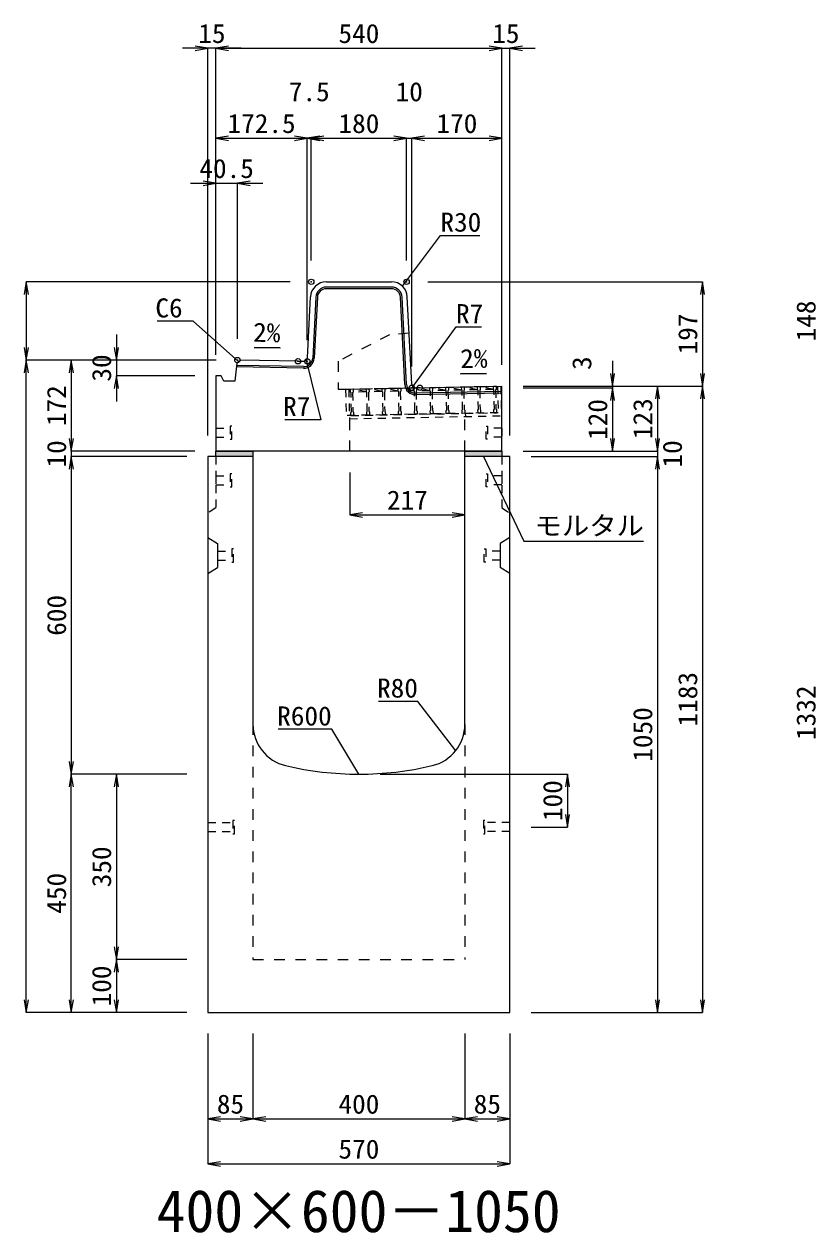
# Model space of a CAD drawing. Units: millimetres at full size. Extents: x -22536 to 51867, y -19720 to 38340.
# Drawn here: x 33418 to 34913, y -13686 to -11403 of the extents above; entities that cross this region are included whole.
import ezdxf
from ezdxf.enums import TextEntityAlignment as Align

# ---------------------------------------------------------------- set-up
doc = ezdxf.new("R2010")
doc.units = ezdxf.units.MM
doc.header["$LTSCALE"] = 20
doc.header["$PDMODE"] = 32
doc.header["$PDSIZE"] = 10
doc.linetypes.add('USER1', pattern=[2, 1, -1])
doc.linetypes.add('USER2', pattern=[1.35, 0.75, -0.6])
for name, color, linetype, lineweight in [('インサート', 3, 'USER2', 9), ('グレーチング', 7, 'USER2', 5), ('モルタル', 7, 'Continuous', 9), ('受枠', 3, 'USER2', 9), ('寸法線', 7, 'Continuous', 13), ('引出線', 4, 'Continuous', 13), ('本体', 2, 'Continuous', 13), ('目地', 132, 'Continuous', 5)]:
    doc.layers.add(name, color=color, linetype=linetype, lineweight=lineweight)
doc.layers.add('作業エリア', color=11, linetype='Continuous')
doc.layers.add('文字', color=7, linetype='Continuous')
doc.styles.add('ＭＳ 明朝', font='')
doc.styles.get('ＭＳ 明朝').set_extended_font_data('MS Mincho')

# ---------------------------------------------------------------- blocks, each defined once
blk = doc.blocks.new('open_arrow')
at = {"color": 0, "linetype": 'Continuous', "lineweight": -2}
blk.add_lwpolyline([(7.5, 1.25), (0, 0), (7.5, -1.25)], dxfattribs=at)

msp = doc.modelspace()

# ---------------------------------------------------------------- hatches: boundary and pattern name
at = {"layer": 'モルタル'}
for points in [[(33850, -12220), (33850, -12210), (33780, -12210), (33780, -12220)], [(34320, -12220), (34320, -12210), (34250, -12210), (34250, -12220)]]:
    msp.add_hatch(color=256, dxfattribs=at).paths.add_polyline_path(points)

# ---------------------------------------------------------------- linework, layer by layer
at = {"layer": 'インサート'}
for p, q in [((33780, -12166.5), (33807, -12166.5)), ((33780, -12166.5), (33780, -12183.5)), ((33810, -12162.5), (33807, -12162.5)), ((33807, -12162.5), (33807, -12187.5)), ((33810, -12187.5), (33810, -12162.5)), ((34290, -12162.5), (34293, -12162.5)), ((34290, -12187.5), (34290, -12162.5)), ((34293, -12162.5), (34293, -12187.5)), ((34320, -12166.5), (34293, -12166.5)), ((34320, -12166.5), (34320, -12183.5)), ((33780, -12183.5), (33807, -12183.5)), ((33807, -12187.5), (33810, -12187.5)), ((34293, -12187.5), (34290, -12187.5)), ((34320, -12183.5), (34293, -12183.5)), ((33780, -12256.5), (33807, -12256.5)), ((33780, -12256.5), (33780, -12273.5)), ((33810, -12252.5), (33807, -12252.5)), ((33807, -12252.5), (33807, -12277.5)), ((33810, -12277.5), (33810, -12252.5)), ((34290, -12252.5), (34293, -12252.5)), ((34290, -12277.5), (34290, -12252.5)), ((34293, -12252.5), (34293, -12277.5)), ((34320, -12256.5), (34293, -12256.5)), ((34320, -12256.5), (34320, -12273.5)), ((33780, -12273.5), (33807, -12273.5)), ((33807, -12277.5), (33810, -12277.5)), ((34293, -12277.5), (34290, -12277.5)), ((34320, -12273.5), (34293, -12273.5)), ((33813.2, -12394.5), (33810.2, -12394.5)), ((33810.2, -12394.5), (33810.2, -12419.5)), ((33813.2, -12419.5), (33813.2, -12394.5)), ((34286.8, -12394.5), (34289.8, -12394.5)), ((34286.8, -12419.5), (34286.8, -12394.5)), ((34289.8, -12394.5), (34289.8, -12419.5)), ((33783.2, -12398.5), (33810.2, -12398.5)), ((33783.2, -12398.5), (33783.2, -12415.5)), ((33783.2, -12415.5), (33810.2, -12415.5)), ((34316.8, -12398.5), (34289.8, -12398.5)), ((34316.8, -12415.5), (34289.8, -12415.5)), ((34316.8, -12398.5), (34316.8, -12415.5)), ((33810.2, -12419.5), (33813.2, -12419.5)), ((34289.8, -12419.5), (34286.8, -12419.5)), ((33765, -12911.5), (33812, -12911.5)), ((33765, -12911.5), (33765, -12928.5)), ((33815, -12907.5), (33812, -12907.5)), ((33812, -12907.5), (33812, -12932.5)), ((33815, -12932.5), (33815, -12907.5)), ((34288, -12907.5), (34285, -12907.5)), ((34285, -12907.5), (34285, -12932.5)), ((34288, -12932.5), (34288, -12907.5)), ((34335, -12911.5), (34288, -12911.5)), ((34335, -12928.5), (34335, -12911.5)), ((33765, -12928.5), (33812, -12928.5)), ((33812, -12932.5), (33815, -12932.5)), ((34285, -12932.5), (34288, -12932.5)), ((34335, -12928.5), (34288, -12928.5))]:
    msp.add_line(p, q, dxfattribs=at)
at = {"layer": 'グレーチング'}
for p, q in [((34033.97, -12092.54), (34308.92, -12087.21)), ((34064.08, -12097.95), (34038.97, -12092.44)), ((34064.08, -12097.95), (34039.08, -12098.44)), ((34094.07, -12097.37), (34068.96, -12091.86)), ((34094.07, -12097.37), (34069.08, -12097.86)), ((34124.07, -12096.79), (34098.96, -12091.28)), ((34124.07, -12096.79), (34099.07, -12097.28)), ((34154.06, -12096.21), (34128.95, -12090.7)), ((34154.06, -12096.21), (34129.07, -12096.7)), ((34184.06, -12095.63), (34158.95, -12090.12)), ((34184.06, -12095.63), (34159.06, -12096.12)), ((34214.05, -12095.05), (34188.94, -12089.54)), ((34214.05, -12095.05), (34189.06, -12095.54)), ((34244.05, -12094.47), (34218.93, -12088.96)), ((34244.05, -12094.47), (34219.05, -12094.95)), ((34274.04, -12093.89), (34248.93, -12088.38)), ((34274.04, -12093.89), (34249.05, -12094.37)), ((34304.04, -12093.31), (34278.92, -12087.8)), ((34304.04, -12093.31), (34279.04, -12093.79)), ((34034.94, -12142.53), (34309.89, -12137.21))]:
    msp.add_line(p, q, dxfattribs=at)
for points in [[(34033.97, -12092.54), (34038.97, -12092.44), (34039.08, -12098.44), (34038.1, -12099.46), (34038.8, -12135.45), (34039.82, -12136.43), (34039.94, -12142.43), (34034.94, -12142.53), (34034.82, -12136.53), (34035.8, -12135.51), (34035.1, -12099.52), (34034.09, -12098.53)], [(34068.8, -12134.87), (34069.81, -12135.85), (34069.93, -12141.85), (34064.93, -12141.95), (34064.82, -12135.95), (34065.8, -12134.93), (34065.1, -12098.93), (34064.08, -12097.95), (34063.96, -12091.96), (34068.96, -12091.86), (34069.08, -12097.86), (34068.1, -12098.88)], [(34098.79, -12134.29), (34099.81, -12135.27), (34099.92, -12141.27), (34094.93, -12141.37), (34094.81, -12135.37), (34095.79, -12134.35), (34095.09, -12098.35), (34094.07, -12097.37), (34093.96, -12091.38), (34098.96, -12091.28), (34099.07, -12097.28), (34098.09, -12098.3)], [(34128.78, -12133.71), (34129.8, -12134.69), (34129.92, -12140.69), (34124.92, -12140.79), (34124.8, -12134.79), (34125.78, -12133.77), (34125.09, -12097.77), (34124.07, -12096.79), (34123.95, -12090.79), (34128.95, -12090.7), (34129.07, -12096.7), (34128.09, -12097.72)], [(34158.78, -12133.13), (34159.8, -12134.11), (34159.91, -12140.11), (34154.91, -12140.2), (34154.8, -12134.21), (34155.78, -12133.19), (34155.08, -12097.19), (34154.06, -12096.21), (34153.95, -12090.21), (34158.95, -12090.12), (34159.06, -12096.12), (34158.08, -12097.14)], [(34185.77, -12132.61), (34185.08, -12096.61), (34184.06, -12095.63), (34183.94, -12089.63), (34188.94, -12089.54), (34189.06, -12095.54), (34188.08, -12096.55), (34188.77, -12132.55), (34189.79, -12133.53), (34189.91, -12139.53), (34184.91, -12139.62), (34184.79, -12133.63)], [(34215.77, -12132.03), (34215.07, -12096.03), (34214.05, -12095.05), (34213.94, -12089.05), (34218.93, -12088.96), (34219.05, -12094.95), (34218.07, -12095.97), (34218.77, -12131.97), (34219.79, -12132.95), (34219.9, -12138.95), (34214.9, -12139.04), (34214.79, -12133.04)], [(34249.05, -12094.37), (34248.06, -12095.39), (34248.76, -12131.39), (34249.78, -12132.37), (34249.9, -12138.37), (34244.9, -12138.46), (34244.78, -12132.46), (34245.76, -12131.44), (34245.07, -12095.45), (34244.05, -12094.47), (34243.93, -12088.47), (34248.93, -12088.38)], [(34279.04, -12093.79), (34278.06, -12094.81), (34278.76, -12130.81), (34279.78, -12131.79), (34279.89, -12137.79), (34274.89, -12137.88), (34274.78, -12131.88), (34275.76, -12130.86), (34275.06, -12094.87), (34274.04, -12093.89), (34273.92, -12087.89), (34278.92, -12087.8)], [(34304.89, -12137.3), (34304.77, -12131.3), (34305.75, -12130.28), (34305.05, -12094.29), (34304.04, -12093.31), (34303.92, -12087.31), (34308.92, -12087.21), (34309.03, -12093.21), (34308.05, -12094.23), (34308.75, -12130.23), (34309.77, -12131.21), (34309.89, -12137.21)]]:
    msp.add_lwpolyline(points, close=True, dxfattribs=at)
at = {"layer": 'モルタル'}
for points in [[(33780, -12210), (33850, -12210), (33850, -12220), (33780, -12220)], [(34250, -12210), (34320, -12210), (34320, -12220), (34250, -12220)]]:
    msp.add_lwpolyline(points, close=True, dxfattribs=at)
at = {"layer": '作業エリア'}
for p in [(33960, -11890), (34140, -11890), (33820.5, -12037.78), (33935, -12040), (33952.5, -12040), (34150, -12090), (34165, -12090)]:
    msp.add_point(p, dxfattribs=at)
at = {"layer": '受枠'}
for p, q in [((34024.97, -12092.71), (34317.92, -12087.04)), ((34024.97, -12092.71), (34025.94, -12142.7)), ((34030.97, -12092.59), (34032.05, -12148.58)), ((34311.92, -12087.16), (34312.89, -12137.15)), ((34317.92, -12087.04), (34319, -12143.03)), ((34312.89, -12137.15), (34025.94, -12142.7)), ((34032.05, -12148.58), (34319, -12143.03))]:
    msp.add_line(p, q, dxfattribs=at)
at = {"layer": '受枠', "linetype": 'Continuous'}
msp.add_line((34250.9, -12138.35), (34251.01, -12144.35), dxfattribs=at)
at = {"layer": '寸法線'}
for p, q in [((33828, -11448.91), (33717, -11448.91)), ((33765, -12180), (33765, -11448.91)), ((33780, -11448.91), (34320, -11448.91)), ((33780, -12027.78), (33780, -11448.91)), ((33780, -12027.78), (33780, -11448.91)), ((34272, -11448.91), (34383, -11448.91)), ((34320, -12047), (34320, -11448.91)), ((34320, -12047), (34320, -11448.91)), ((34335, -12180), (34335, -11448.91)), ((33780, -11618.91), (34000.5, -11618.91)), ((33780, -12027.78), (33780, -11618.91)), ((33904.5, -11618.91), (34008, -11618.91)), ((33952.5, -12000), (33952.5, -11618.91)), ((33952.5, -12000), (33952.5, -11618.91)), ((33960, -11850), (33960, -11618.91)), ((33960, -11618.91), (34140, -11618.91)), ((33960, -11850), (33960, -11618.91)), ((34092, -11618.91), (34198, -11618.91)), ((34140, -11850), (34140, -11618.91)), ((34140, -11850), (34140, -11618.91)), ((34150, -12050), (34150, -11618.91)), ((34150, -11618.91), (34320, -11618.91)), ((34150, -12050), (34150, -11618.91)), ((34320, -12047), (34320, -11618.91)), ((33732, -11703.91), (33868.5, -11703.91)), ((33780, -12027.78), (33780, -11703.91)), ((33820.5, -11997.78), (33820.5, -11703.91)), ((33422.06, -11890), (33422.06, -12037.78)), ((33920, -11890), (33422.06, -11890)), ((34180, -11890), (34698.78, -11890)), ((34698.78, -11890), (34698.78, -12087)), ((33592.06, -11989.78), (33592.06, -12115.78)), ((33780.5, -12037.78), (33422.06, -12037.78)), ((33422.06, -13270), (33422.06, -12037.78)), ((33780.5, -12037.78), (33422.06, -12037.78)), ((33507.06, -12037.78), (33507.06, -12210)), ((33780.5, -12037.78), (33507.06, -12037.78)), ((33780.5, -12037.78), (33592.06, -12037.78)), ((34528.78, -12039), (34528.78, -12138)), ((33740, -12067.78), (33592.06, -12067.78)), ((34360, -12087), (34528.78, -12087)), ((34360, -12087), (34613.78, -12087)), ((34360, -12087), (34698.78, -12087)), ((34360, -12087), (34698.78, -12087)), ((34360, -12090), (34528.78, -12090)), ((34360, -12090), (34528.78, -12090)), ((34528.78, -12090), (34528.78, -12210)), ((34613.78, -12087), (34613.78, -12210)), ((34698.78, -12087), (34698.78, -13270)), ((33507.06, -12162), (33507.06, -12268)), ((34613.78, -12162), (34613.78, -12268)), ((33740, -12210), (33507.06, -12210)), ((33740, -12210), (33507.06, -12210)), ((34360, -12210), (34528.78, -12210)), ((34360, -12210), (34613.78, -12210)), ((34360, -12210), (34613.78, -12210)), ((33725, -12220), (33507.06, -12220)), ((33507.06, -12220), (33507.06, -12820)), ((33725, -12220), (33507.06, -12220)), ((34375, -12220), (34613.78, -12220)), ((34375, -12220), (34613.78, -12220)), ((34613.78, -12220), (34613.78, -13270)), ((34033, -12250), (34033, -12330.23)), ((34033, -12330.23), (34250, -12330.23)), ((33725, -12820), (33507.06, -12820)), ((33507.06, -13270), (33507.06, -12820)), ((33725, -12820), (33507.06, -12820)), ((33592.06, -12820), (33592.06, -13170)), ((33725, -12820), (33592.06, -12820)), ((34090, -12820), (34443.78, -12820)), ((34443.78, -12820), (34443.78, -12920)), ((34375, -12920), (34443.78, -12920)), ((33725, -13170), (33592.06, -13170)), ((33592.06, -13170), (33592.06, -13270)), ((33725, -13170), (33592.06, -13170)), ((33725, -13270), (33422.06, -13270)), ((33725, -13270), (33507.06, -13270)), ((33725, -13270), (33592.06, -13270)), ((34375, -13270), (34613.78, -13270)), ((34375, -13270), (34698.78, -13270)), ((33765, -13310), (33765, -13471.16)), ((33765, -13310), (33765, -13556.16)), ((33850, -13310), (33850, -13471.16)), ((33850, -13310), (33850, -13471.16)), ((34250, -13310), (34250, -13471.16)), ((34250, -13310), (34250, -13471.16)), ((34335, -13310), (34335, -13471.16)), ((34335, -13310), (34335, -13556.16)), ((33765, -13471.16), (33850, -13471.16)), ((33850, -13471.16), (34250, -13471.16)), ((34250, -13471.16), (34335, -13471.16)), ((33765, -13556.16), (34335, -13556.16))]:
    msp.add_line(p, q, dxfattribs=at)
at = {"layer": '引出線'}
for points in [[(34132.14, -11898.26), (34203.9, -11802.42), (34278.58, -11802.42)], [(33823.13, -12040.82), (33737.22, -11964.53), (33668.88, -11964.53)], [(34151.83, -12088.07), (34233.35, -11975.32), (34281.28, -11975.32)], [(33901.24, -12014.96), (33852.5, -12013.99), (33901.25, -12014.96)], [(33950.67, -12038.07), (33978.33, -12150.5), (33910.4, -12150.5)], [(34241.91, -12064.01), (34290.62, -12063.03), (34241.88, -12064.01)], [(34285, -12220), (34361.7, -12379.77), (34587.62, -12379.77)], [(34232.76, -12775.58), (34161.5, -12682.47), (34086.83, -12682.47)], [(34050, -12820), (33998.63, -12735.25), (33897.63, -12735.25)]]:
    msp.add_lwpolyline(points, dxfattribs=at)
at = {"layer": '本体'}
for p, q in [((33988.54, -11890), (34111.46, -11890)), ((33952.83, -12033.35), (33958.57, -11918.5)), ((34149.67, -12083.35), (34141.43, -11918.5)), ((33819.76, -12043.74), (33815.5, -12077.78)), ((33819.76, -12043.74), (33826.5, -12037.9)), ((33935, -12040), (33826.5, -12037.9)), ((33935, -12040), (33945.84, -12040)), ((33780, -12067.78), (33780, -12210)), ((33790, -12067.78), (33780, -12067.78)), ((33795, -12077.78), (33790, -12067.78)), ((33815.5, -12077.78), (33795, -12077.78)), ((34165, -12090), (34156.66, -12090)), ((34165, -12090), (34320, -12087)), ((34320, -12210), (34320, -12087)), ((34320, -12210), (33780, -12210)), ((33765, -12220), (33765, -13270)), ((33850, -12220), (33765, -12220)), ((33850, -12220), (33850, -12725.96)), ((34250, -12725.96), (34250, -12220)), ((34335, -12220), (34250, -12220)), ((34335, -13270), (34335, -12220)), ((33765, -13270), (34335, -13270))]:
    msp.add_line(p, q, dxfattribs=at)
at = {"layer": '本体', "linetype": 'USER1'}
for p, q in [((34108, -11990), (34011, -12040)), ((34144.85, -11987), (34108, -11990)), ((34011, -12040), (34011, -12092.98)), ((34011, -12092.98), (34165, -12090)), ((34033, -12210), (34033, -12142.56)), ((34250, -12210), (34250, -12138.36))]:
    msp.add_line(p, q, dxfattribs=at)
at = {"layer": '本体', "linetype": 'USER2', "lineweight": 9}
for p, q in [((33780, -12220), (33780, -12317)), ((34320, -12220), (34320, -12317)), ((33780, -12317), (33765, -12326.5)), ((34320, -12317), (34335, -12326.5))]:
    msp.add_line(p, q, dxfattribs=at)
at = {"layer": '本体', "lineweight": 9}
for p, q in [((33765, -12373), (33783.2, -12384.5)), ((34335, -12373), (34316.8, -12384.5)), ((33783.2, -12384.5), (33783.2, -12429.5)), ((34316.8, -12384.5), (34316.8, -12429.5)), ((33765, -12441), (33783.2, -12429.5)), ((34335, -12441), (34316.8, -12429.5))]:
    msp.add_line(p, q, dxfattribs=at)
at = {"layer": '本体', "linetype": 'USER1', "lineweight": 15}
for p, q in [((33850, -12725.96), (33850, -13170)), ((34250, -12725.96), (34250, -13170)), ((33850, -13170), (34250, -13170))]:
    msp.add_line(p, q, dxfattribs=at)
at = {"layer": '本体'}
for centre, radius, start, end in [((33988.54, -11920), 30, 90, 177.13759), ((34111.46, -11920), 30, 2.86241, 90), ((33945.84, -12033), 7, 270, 357.13759), ((34156.66, -12083), 7, 182.86241, 270), ((33930, -12725.96), 80, 180, 256.65764), ((34170, -12725.96), 80, 283.34236, 0), ((34050, -12220), 600, 256.65764, 283.34236)]:
    msp.add_arc(centre, radius, start, end, dxfattribs=at)
at = {"layer": '目地'}
for p, q in [((34111.46, -11900), (33988.54, -11900)), ((34111.46, -11903), (33988.54, -11903)), ((33968.56, -11919), (33962.81, -12034.06)), ((33971.56, -11919.15), (33965.81, -12034.21)), ((34136.69, -12084.16), (34128.44, -11919.15)), ((34139.69, -12084.01), (34131.44, -11919)), ((33945.44, -12053.2), (33818.88, -12050.75)), ((33945.5, -12050.21), (33819.25, -12047.76)), ((34320, -12097), (34157, -12100.16)), ((34320, -12100), (34157.05, -12103.16))]:
    msp.add_line(p, q, dxfattribs=at)
for centre, radius, start, end in [((33988.54, -11920), 20, 90, 177.13759), ((33988.54, -11920), 17, 90, 177.13759), ((34111.46, -11920), 20, 2.86241, 90), ((34111.46, -11920), 17, 2.86241, 90), ((33945.83, -12033.21), 20, 268.89119, 357.13759), ((33945.83, -12033.21), 17, 268.89119, 357.13759), ((34156.67, -12083.16), 20, 182.86241, 271.10881), ((34156.67, -12083.16), 17, 182.86241, 271.10881)]:
    msp.add_arc(centre, radius, start, end, dxfattribs=at)

# ---------------------------------------------------------------- block references
at = {"layer": '寸法線', "xscale": 3.2, "yscale": 3.2}
for p, rotation in [((33765, -11448.91), 180), ((34320, -11448.91), 180), ((34320, -11448.91), 180), ((33952.5, -11618.91), 180), ((34140, -11618.91), 180), ((34140, -11618.91), 180), ((34320, -11618.91), 180), ((33780, -11703.91), 180), ((33422.06, -11890), 270), ((34698.78, -11890), 270), ((33422.06, -12037.78), 90), ((33592.06, -12037.78), 90), ((33422.06, -12037.78), 270), ((33507.06, -12037.78), 270), ((33592.06, -12067.78), 270), ((34528.78, -12087), 90), ((34698.78, -12087), 90), ((34528.78, -12090), 270), ((34528.78, -12090), 270), ((34613.78, -12087), 270), ((34698.78, -12087), 270), ((33507.06, -12210), 90), ((33507.06, -12210), 90), ((34528.78, -12210), 90), ((34613.78, -12210), 90), ((34613.78, -12210), 90), ((33507.06, -12220), 270), ((33507.06, -12220), 270), ((34613.78, -12220), 270), ((34613.78, -12220), 270), ((34250, -12330.23), 180), ((33507.06, -12820), 90), ((33507.06, -12820), 270), ((33592.06, -12820), 270), ((34443.78, -12820), 270), ((34443.78, -12920), 90), ((33592.06, -13170), 90), ((33592.06, -13170), 270), ((33422.06, -13270), 90), ((33507.06, -13270), 90), ((33592.06, -13270), 90), ((34613.78, -13270), 90), ((34698.78, -13270), 90), ((33850, -13471.16), 180), ((34250, -13471.16), 180), ((34335, -13471.16), 180), ((34335, -13556.16), 180)]:
    msp.add_blockref('open_arrow', p, dxfattribs=dict(at, rotation=rotation))
for p in [(33780, -11448.91), (33780, -11448.91), (34335, -11448.91), (33780, -11618.91), (33952.5, -11618.91), (33960, -11618.91), (33960, -11618.91), (34150, -11618.91), (34150, -11618.91), (33820.5, -11703.91), (34033, -12330.23), (33765, -13471.16), (33850, -13471.16), (34250, -13471.16), (33765, -13556.16)]:
    msp.add_blockref('open_arrow', p, dxfattribs=at)
at = {"layer": '引出線', "xscale": 0.0533, "yscale": 0.0533}
for p, rotation in [((34132.14, -11898.26), 53.2), ((33901.24, -12014.96), 178.9), ((33823.13, -12040.82), 138.4), ((33950.67, -12038.07), 283.8), ((34241.91, -12064.01), 1.1), ((34151.83, -12088.07), 54.1), ((34285, -12220), 295.6), ((34232.76, -12775.58), 127.4), ((34050, -12820), 121.2)]:
    msp.add_blockref('open_arrow', p, dxfattribs=dict(at, rotation=rotation))

# ---------------------------------------------------------------- texts
at = {"layer": '寸法線', "style": 'ＭＳ 明朝', "width": 1.05}
for s, p in [('15', (33772.5, -11420.91)), ('540', (34050, -11420.91)), ('15', (34327.5, -11420.91)), ('7.5', (33956.25, -11530.91)), ('10', (34145, -11530.91)), ('172.5', (33866.25, -11590.91)), ('180', (34050, -11590.91)), ('170', (34235, -11590.91)), ('40.5', (33800.25, -11675.91)), ('217', (34141.5, -12302.23)), ('85', (33807.5, -13443.16)), ('400', (34050, -13443.16)), ('85', (34292.5, -13443.16)), ('570', (34050, -13528.16))]:
    msp.add_text(s, height=36.03, dxfattribs=at).set_placement(p, align=Align.MIDDLE_CENTER)
for s, p in [('148', (34894.06, -11963.89)), ('197', (34670.78, -11988.5)), ('30', (33564.06, -12052.78)), ('3', (34470.78, -12043.66)), ('172', (33479.06, -12123.89)), ('120', (34500.78, -12150)), ('123', (34585.78, -12148.5)), ('10', (33479.06, -12215)), ('10', (34641.78, -12215)), ('600', (33479.06, -12520)), ('1183', (34670.78, -12678.5)), ('1332', (34894.06, -12703.89)), ('1050', (34585.78, -12745)), ('100', (34415.78, -12870)), ('350', (33564.06, -12995)), ('450', (33479.06, -13045)), ('100', (33564.06, -13220))]:
    msp.add_text(s, height=36.03, rotation=90, dxfattribs=at).set_placement(p, align=Align.MIDDLE_CENTER)
at = {"layer": '引出線', "style": 'ＭＳ 明朝', "width": 1.05}
for s, p in [('R30', (34203.9, -11759.22)), ('R7', (34233.35, -11932.12)), ('モルタル', (34381.7, -12332.66))]:
    msp.add_text(s, height=36.03, dxfattribs=at).set_placement(p, align=Align.TOP_LEFT)
for s, p in [('C6', (33717.22, -11921.33)), ('R7', (33958.33, -12107.3)), ('R80', (34161.5, -12639.27)), ('R600', (33998.63, -12692.05))]:
    msp.add_text(s, height=36.03, dxfattribs=at).set_placement(p, align=Align.TOP_RIGHT)
msp.add_text('2%', height=36.03, rotation=358.854, dxfattribs=at).set_placement((33902.18, -11968.07), align=Align.TOP_RIGHT)
msp.add_text('2%', height=36.03, rotation=1.146, dxfattribs=at).set_placement((34240.94, -12017.11), align=Align.TOP_LEFT)
at = {"layer": '文字', "style": 'ＭＳ 明朝'}
msp.add_text('400×600－1050', height=80.06, dxfattribs=at).set_placement((34049.52, -13644.97), align=Align.MIDDLE_CENTER)

doc.saveas('drawing.dxf')
